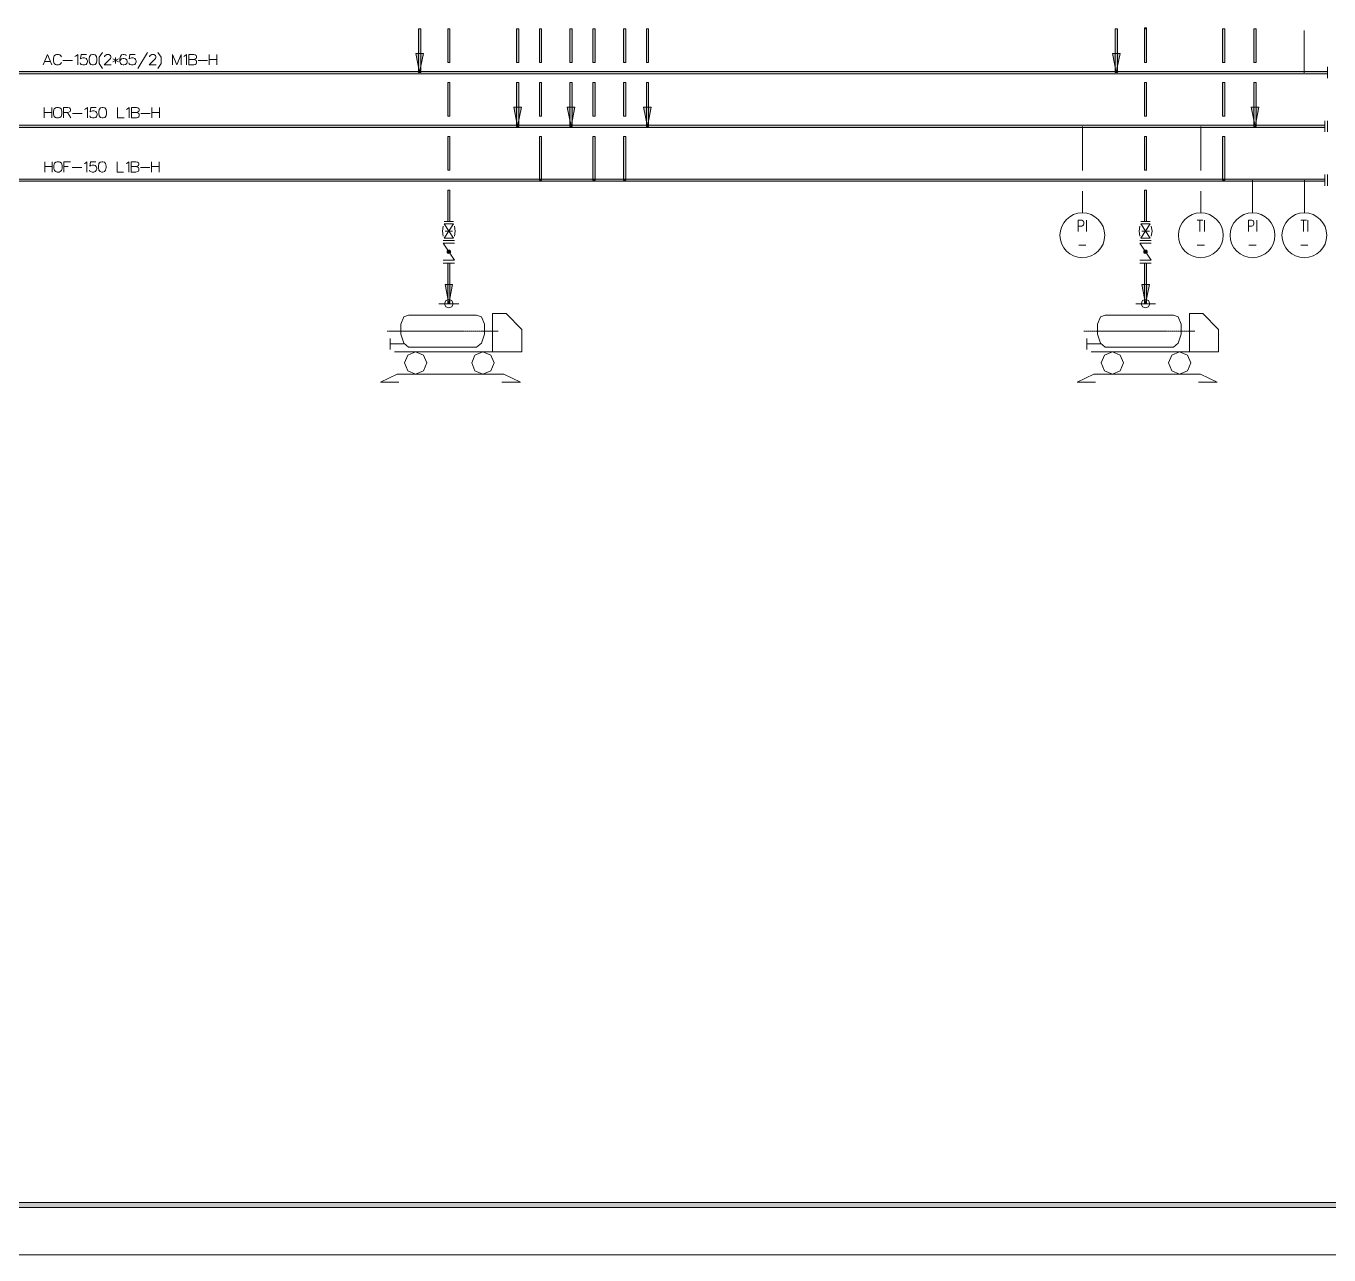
# Model space of a CAD drawing. Header units: millimetres. Extents: x 0 to 829, y 0 to 586.
# Drawn here: x 357.2 to 615, y 0 to 243.2 of the extents above; entities that cross this region are included whole.
import ezdxf

# ---------------------------------------------------------------- set-up
doc = ezdxf.new("R2010")
doc.units = ezdxf.units.MM

msp = doc.modelspace()

# ---------------------------------------------------------------- hatches: boundary and pattern name
h = msp.add_hatch(color=0)
h.dxf.hatch_style = 2
h.paths.add_polyline_path([(434.855056, 242.651139), (435.299556, 242.651139), (435.299556, 234.001028), (434.855056, 234.001028)])
h = msp.add_hatch(color=0)
h.dxf.hatch_style = 2
h.paths.add_polyline_path([(440.651194, 242.651139), (441.095694, 242.651139), (441.095694, 235.99775), (440.651194, 235.99775)])
h = msp.add_hatch(color=0)
h.dxf.hatch_style = 2
h.paths.add_polyline_path([(454.264889, 242.651139), (454.705861, 242.651139), (454.705861, 235.99775), (454.264889, 235.99775)])
h = msp.add_hatch(color=0)
h.dxf.hatch_style = 2
h.paths.add_polyline_path([(458.798083, 242.651139), (459.242583, 242.651139), (459.242583, 235.99775), (458.798083, 235.99775)])
h = msp.add_hatch(color=0)
h.dxf.hatch_style = 2
h.paths.add_polyline_path([(464.844694, 242.651139), (465.289194, 242.651139), (465.289194, 235.99775), (464.844694, 235.99775)])
h = msp.add_hatch(color=0)
h.dxf.hatch_style = 2
h.paths.add_polyline_path([(469.381417, 242.651139), (469.825917, 242.651139), (469.825917, 235.99775), (469.381417, 235.99775)])
h = msp.add_hatch(color=0)
h.dxf.hatch_style = 2
h.paths.add_polyline_path([(475.428028, 242.651139), (475.872528, 242.651139), (475.872528, 235.99775), (475.428028, 235.99775)])
h = msp.add_hatch(color=0)
h.dxf.hatch_style = 2
h.paths.add_polyline_path([(479.961222, 242.651139), (480.405722, 242.651139), (480.405722, 235.99775), (479.961222, 235.99775)])
h = msp.add_hatch(color=0)
h.dxf.hatch_style = 2
h.paths.add_polyline_path([(572.724139, 242.651139), (573.168639, 242.651139), (573.168639, 234.001028), (572.724139, 234.001028)])
h = msp.add_hatch(color=0)
h.dxf.hatch_style = 2
h.paths.add_polyline_path([(578.520278, 242.866333), (578.964778, 242.866333), (578.964778, 235.99775), (578.520278, 235.99775)])
h = msp.add_hatch(color=0)
h.dxf.hatch_style = 2
h.paths.add_polyline_path([(578.520278, 242.651139), (578.964778, 242.651139), (578.964778, 235.99775), (578.520278, 235.99775)])
h = msp.add_hatch(color=0)
h.dxf.hatch_style = 2
h.paths.add_polyline_path([(594.416444, 235.99775), (593.971944, 235.99775), (593.971944, 242.651139), (594.416444, 242.651139)])
h = msp.add_hatch(color=0)
h.dxf.hatch_style = 2
h.paths.add_polyline_path([(600.628861, 235.99775), (600.184361, 235.99775), (600.184361, 242.651139), (600.628861, 242.651139)])
h = msp.add_hatch(color=0)
h.dxf.hatch_style = 2
h.paths.add_polyline_path([(435.077306, 234.001028), (434.318833, 237.779278), (435.83225, 237.779278)])
h = msp.add_hatch(color=0)
h.dxf.hatch_style = 2
h.paths.add_polyline_path([(572.946389, 234.001028), (572.191444, 237.779278), (573.701333, 237.779278)])
h = msp.add_hatch(color=0)
h.dxf.hatch_style = 2
h.paths.add_polyline_path([(97.814694, 233.778778), (97.814694, 234.223278), (614.771722, 234.223278), (614.771722, 233.778778)])
h = msp.add_hatch(color=0)
h.dxf.hatch_style = 2
h.paths.add_polyline_path([(440.651194, 232.004306), (441.095694, 232.004306), (441.095694, 225.350917), (440.651194, 225.350917)])
h = msp.add_hatch(color=0)
h.dxf.hatch_style = 2
h.paths.add_polyline_path([(454.264889, 232.004306), (454.705861, 232.004306), (454.705861, 223.354194), (454.264889, 223.354194)])
h = msp.add_hatch(color=0)
h.dxf.hatch_style = 2
h.paths.add_polyline_path([(458.798083, 232.004306), (459.242583, 232.004306), (459.242583, 225.350917), (458.798083, 225.350917)])
h = msp.add_hatch(color=0)
h.dxf.hatch_style = 2
h.paths.add_polyline_path([(464.844694, 232.004306), (465.289194, 232.004306), (465.289194, 223.354194), (464.844694, 223.354194)])
h = msp.add_hatch(color=0)
h.dxf.hatch_style = 2
h.paths.add_polyline_path([(469.381417, 232.004306), (469.825917, 232.004306), (469.825917, 225.350917), (469.381417, 225.350917)])
h = msp.add_hatch(color=0)
h.dxf.hatch_style = 2
h.paths.add_polyline_path([(475.428028, 232.004306), (475.872528, 232.004306), (475.872528, 225.350917), (475.428028, 225.350917)])
h = msp.add_hatch(color=0)
h.dxf.hatch_style = 2
h.paths.add_polyline_path([(479.961222, 232.004306), (480.405722, 232.004306), (480.405722, 223.354194), (479.961222, 223.354194)])
h = msp.add_hatch(color=0)
h.dxf.hatch_style = 2
h.paths.add_polyline_path([(578.520278, 232.004306), (578.964778, 232.004306), (578.964778, 225.350917), (578.520278, 225.350917)])
h = msp.add_hatch(color=0)
h.dxf.hatch_style = 2
h.paths.add_polyline_path([(594.416444, 225.350917), (593.971944, 225.350917), (593.971944, 232.004306), (594.416444, 232.004306)])
h = msp.add_hatch(color=0)
h.dxf.hatch_style = 2
h.paths.add_polyline_path([(600.628861, 223.354194), (600.184361, 223.354194), (600.184361, 232.004306), (600.628861, 232.004306)])
h = msp.add_hatch(color=0)
h.dxf.hatch_style = 2
h.paths.add_polyline_path([(454.483611, 223.354194), (453.728667, 227.132444), (455.242083, 227.132444)])
h = msp.add_hatch(color=0)
h.dxf.hatch_style = 2
h.paths.add_polyline_path([(465.066944, 223.354194), (464.312, 227.132444), (465.821889, 227.132444)])
h = msp.add_hatch(color=0)
h.dxf.hatch_style = 2
h.paths.add_polyline_path([(480.183472, 223.354194), (479.428528, 227.132444), (480.941944, 227.132444)])
h = msp.add_hatch(color=0)
h.dxf.hatch_style = 2
h.paths.add_polyline_path([(600.406611, 223.354194), (599.648139, 227.132444), (601.161556, 227.132444)])
h = msp.add_hatch(color=0)
h.dxf.hatch_style = 2
h.paths.add_polyline_path([(92.653556, 223.131944), (92.653556, 223.576444), (614.200222, 223.576444), (614.200222, 223.131944)])
h = msp.add_hatch(color=0)
h.dxf.hatch_style = 2
h.paths.add_polyline_path([(440.651194, 221.357472), (441.095694, 221.357472), (441.095694, 214.700556), (440.651194, 214.700556)])
h = msp.add_hatch(color=0)
h.dxf.hatch_style = 2
h.paths.add_polyline_path([(458.798083, 221.357472), (459.242583, 221.357472), (459.242583, 212.703833), (458.798083, 212.703833)])
h = msp.add_hatch(color=0)
h.dxf.hatch_style = 2
h.paths.add_polyline_path([(469.381417, 221.357472), (469.825917, 221.357472), (469.825917, 212.703833), (469.381417, 212.703833)])
h = msp.add_hatch(color=0)
h.dxf.hatch_style = 2
h.paths.add_polyline_path([(475.428028, 221.357472), (475.872528, 221.357472), (475.872528, 212.703833), (475.428028, 212.703833)])
h = msp.add_hatch(color=0)
h.dxf.hatch_style = 2
h.paths.add_polyline_path([(578.520278, 221.357472), (578.964778, 221.357472), (578.964778, 214.700556), (578.520278, 214.700556)])
h = msp.add_hatch(color=0)
h.dxf.hatch_style = 2
h.paths.add_polyline_path([(594.416444, 212.703833), (593.971944, 212.703833), (593.971944, 221.357472), (594.416444, 221.357472)])
h = msp.add_hatch(color=0)
h.dxf.hatch_style = 2
h.paths.add_polyline_path([(92.653556, 212.485111), (92.653556, 212.926083), (614.200222, 212.926083), (614.200222, 212.485111)])
h = msp.add_hatch(color=0)
h.dxf.hatch_style = 2
h.paths.add_polyline_path([(440.651194, 210.707111), (441.095694, 210.707111), (441.095694, 204.522917), (440.651194, 204.522917)])
h = msp.add_hatch(color=0)
h.dxf.hatch_style = 2
h.paths.add_polyline_path([(578.520278, 210.707111), (578.964778, 210.707111), (578.964778, 204.522917), (578.520278, 204.522917)])
h = msp.add_hatch(color=0)
h.dxf.hatch_style = 2
h.paths.add_polyline_path([(440.538306, 198.624472), (440.534778, 198.423389), (440.806417, 198.624472)])
h = msp.add_hatch(color=0)
h.dxf.hatch_style = 2
h.paths.add_polyline_path([(440.534778, 198.423389), (440.940472, 198.423389), (440.806417, 198.624472)])
h = msp.add_hatch(color=0)
h.dxf.hatch_style = 2
h.paths.add_polyline_path([(440.668833, 198.807917), (440.538306, 198.645639), (440.686472, 198.807917)])
h = msp.add_hatch(color=0)
h.dxf.hatch_style = 2
h.paths.add_polyline_path([(440.538306, 198.645639), (440.792306, 198.645639), (440.686472, 198.807917)])
h = msp.add_hatch(color=0)
h.dxf.hatch_style = 2
h.paths.add_polyline_path([(440.538306, 198.645639), (440.538306, 198.624472), (440.792306, 198.645639)])
h = msp.add_hatch(color=0)
h.dxf.hatch_style = 2
h.paths.add_polyline_path([(440.538306, 198.624472), (440.806417, 198.624472), (440.792306, 198.645639)])
h = msp.add_hatch(color=0)
h.dxf.hatch_style = 2
h.paths.add_polyline_path([(440.668833, 198.807917), (440.686472, 198.807917), (440.679417, 198.822028)])
h = msp.add_hatch(color=0)
h.dxf.hatch_style = 2
h.paths.add_polyline_path([(440.679417, 198.822028), (441.049833, 198.822028), (440.873444, 198.878472)])
h = msp.add_hatch(color=0)
h.dxf.hatch_style = 2
h.paths.add_polyline_path([(440.679417, 198.822028), (440.686472, 198.807917), (441.049833, 198.822028)])
h = msp.add_hatch(color=0)
h.dxf.hatch_style = 2
h.paths.add_polyline_path([(440.686472, 198.807917), (441.085111, 198.807917), (441.049833, 198.822028)])
h = msp.add_hatch(color=0)
h.dxf.hatch_style = 2
h.paths.add_polyline_path([(440.686472, 198.807917), (440.792306, 198.645639), (441.085111, 198.807917)])
h = msp.add_hatch(color=0)
h.dxf.hatch_style = 2
h.paths.add_polyline_path([(440.792306, 198.645639), (441.198, 198.645639), (441.085111, 198.807917)])
h = msp.add_hatch(color=0)
h.dxf.hatch_style = 2
h.paths.add_polyline_path([(440.792306, 198.645639), (440.806417, 198.624472), (441.198, 198.645639)])
h = msp.add_hatch(color=0)
h.dxf.hatch_style = 2
h.paths.add_polyline_path([(440.806417, 198.624472), (441.212111, 198.624472), (441.198, 198.645639)])
h = msp.add_hatch(color=0)
h.dxf.hatch_style = 2
h.paths.add_polyline_path([(440.806417, 198.624472), (440.940472, 198.423389), (441.212111, 198.624472)])
h = msp.add_hatch(color=0)
h.dxf.hatch_style = 2
h.paths.add_polyline_path([(440.940472, 198.423389), (441.208583, 198.423389), (441.212111, 198.624472)])
h = msp.add_hatch(color=0)
h.dxf.hatch_style = 2
h.paths.add_polyline_path([(578.410917, 198.624472), (578.403861, 198.423389), (578.6755, 198.624472)])
h = msp.add_hatch(color=0)
h.dxf.hatch_style = 2
h.paths.add_polyline_path([(578.403861, 198.423389), (578.809556, 198.423389), (578.6755, 198.624472)])
h = msp.add_hatch(color=0)
h.dxf.hatch_style = 2
h.paths.add_polyline_path([(578.537917, 198.807917), (578.410917, 198.645639), (578.555556, 198.807917)])
h = msp.add_hatch(color=0)
h.dxf.hatch_style = 2
h.paths.add_polyline_path([(578.410917, 198.645639), (578.664917, 198.645639), (578.555556, 198.807917)])
h = msp.add_hatch(color=0)
h.dxf.hatch_style = 2
h.paths.add_polyline_path([(578.410917, 198.645639), (578.410917, 198.624472), (578.664917, 198.645639)])
h = msp.add_hatch(color=0)
h.dxf.hatch_style = 2
h.paths.add_polyline_path([(578.410917, 198.624472), (578.6755, 198.624472), (578.664917, 198.645639)])
h = msp.add_hatch(color=0)
h.dxf.hatch_style = 2
h.paths.add_polyline_path([(578.537917, 198.807917), (578.555556, 198.807917), (578.5485, 198.822028)])
h = msp.add_hatch(color=0)
h.dxf.hatch_style = 2
h.paths.add_polyline_path([(578.5485, 198.822028), (578.918917, 198.822028), (578.742528, 198.878472)])
h = msp.add_hatch(color=0)
h.dxf.hatch_style = 2
h.paths.add_polyline_path([(578.5485, 198.822028), (578.555556, 198.807917), (578.918917, 198.822028)])
h = msp.add_hatch(color=0)
h.dxf.hatch_style = 2
h.paths.add_polyline_path([(578.555556, 198.807917), (578.954194, 198.807917), (578.918917, 198.822028)])
h = msp.add_hatch(color=0)
h.dxf.hatch_style = 2
h.paths.add_polyline_path([(578.555556, 198.807917), (578.664917, 198.645639), (578.954194, 198.807917)])
h = msp.add_hatch(color=0)
h.dxf.hatch_style = 2
h.paths.add_polyline_path([(578.664917, 198.645639), (579.070611, 198.645639), (578.954194, 198.807917)])
h = msp.add_hatch(color=0)
h.dxf.hatch_style = 2
h.paths.add_polyline_path([(578.664917, 198.645639), (578.6755, 198.624472), (579.070611, 198.645639)])
h = msp.add_hatch(color=0)
h.dxf.hatch_style = 2
h.paths.add_polyline_path([(578.6755, 198.624472), (579.084722, 198.624472), (579.070611, 198.645639)])
h = msp.add_hatch(color=0)
h.dxf.hatch_style = 2
h.paths.add_polyline_path([(578.6755, 198.624472), (578.809556, 198.423389), (579.084722, 198.624472)])
h = msp.add_hatch(color=0)
h.dxf.hatch_style = 2
h.paths.add_polyline_path([(578.809556, 198.423389), (579.077667, 198.423389), (579.084722, 198.624472)])
h = msp.add_hatch(color=0)
h.dxf.hatch_style = 2
h.paths.add_polyline_path([(440.534778, 198.423389), (440.545361, 198.402222), (440.940472, 198.423389)])
h = msp.add_hatch(color=0)
h.dxf.hatch_style = 2
h.paths.add_polyline_path([(440.545361, 198.402222), (440.954583, 198.402222), (440.940472, 198.423389)])
h = msp.add_hatch(color=0)
h.dxf.hatch_style = 2
h.paths.add_polyline_path([(440.545361, 198.402222), (440.661778, 198.239944), (440.954583, 198.402222)])
h = msp.add_hatch(color=0)
h.dxf.hatch_style = 2
h.paths.add_polyline_path([(440.651194, 196.306722), (441.095694, 196.306722), (441.095694, 188.259861), (440.651194, 188.259861)])
h = msp.add_hatch(color=0)
h.dxf.hatch_style = 2
h.paths.add_polyline_path([(440.661778, 198.239944), (441.060417, 198.239944), (440.954583, 198.402222)])
h = msp.add_hatch(color=0)
h.dxf.hatch_style = 2
h.paths.add_polyline_path([(440.661778, 198.239944), (440.697056, 198.229361), (441.060417, 198.239944)])
h = msp.add_hatch(color=0)
h.dxf.hatch_style = 2
h.paths.add_polyline_path([(440.697056, 198.229361), (441.067472, 198.229361), (441.060417, 198.239944)])
h = msp.add_hatch(color=0)
h.dxf.hatch_style = 2
h.paths.add_polyline_path([(440.697056, 198.229361), (440.873444, 198.169389), (441.067472, 198.229361)])
h = msp.add_hatch(color=0)
h.dxf.hatch_style = 2
h.paths.add_polyline_path([(440.940472, 198.423389), (440.954583, 198.402222), (441.208583, 198.423389)])
h = msp.add_hatch(color=0)
h.dxf.hatch_style = 2
h.paths.add_polyline_path([(440.954583, 198.402222), (441.208583, 198.402222), (441.208583, 198.423389)])
h = msp.add_hatch(color=0)
h.dxf.hatch_style = 2
h.paths.add_polyline_path([(440.954583, 198.402222), (441.060417, 198.239944), (441.208583, 198.402222)])
h = msp.add_hatch(color=0)
h.dxf.hatch_style = 2
h.paths.add_polyline_path([(441.060417, 198.239944), (441.078056, 198.239944), (441.208583, 198.402222)])
h = msp.add_hatch(color=0)
h.dxf.hatch_style = 2
h.paths.add_polyline_path([(441.060417, 198.239944), (441.067472, 198.229361), (441.078056, 198.239944)])
h = msp.add_hatch(color=0)
h.dxf.hatch_style = 2
h.paths.add_polyline_path([(578.403861, 198.423389), (578.417972, 198.402222), (578.809556, 198.423389)])
h = msp.add_hatch(color=0)
h.dxf.hatch_style = 2
h.paths.add_polyline_path([(578.417972, 198.402222), (578.823667, 198.402222), (578.809556, 198.423389)])
h = msp.add_hatch(color=0)
h.dxf.hatch_style = 2
h.paths.add_polyline_path([(578.417972, 198.402222), (578.530861, 198.239944), (578.823667, 198.402222)])
h = msp.add_hatch(color=0)
h.dxf.hatch_style = 2
h.paths.add_polyline_path([(578.520278, 196.306722), (578.964778, 196.306722), (578.964778, 188.259861), (578.520278, 188.259861)])
h = msp.add_hatch(color=0)
h.dxf.hatch_style = 2
h.paths.add_polyline_path([(578.530861, 198.239944), (578.9295, 198.239944), (578.823667, 198.402222)])
h = msp.add_hatch(color=0)
h.dxf.hatch_style = 2
h.paths.add_polyline_path([(578.530861, 198.239944), (578.566139, 198.229361), (578.9295, 198.239944)])
h = msp.add_hatch(color=0)
h.dxf.hatch_style = 2
h.paths.add_polyline_path([(578.566139, 198.229361), (578.940083, 198.229361), (578.9295, 198.239944)])
h = msp.add_hatch(color=0)
h.dxf.hatch_style = 2
h.paths.add_polyline_path([(578.566139, 198.229361), (578.742528, 198.169389), (578.940083, 198.229361)])
h = msp.add_hatch(color=0)
h.dxf.hatch_style = 2
h.paths.add_polyline_path([(578.809556, 198.423389), (578.823667, 198.402222), (579.077667, 198.423389)])
h = msp.add_hatch(color=0)
h.dxf.hatch_style = 2
h.paths.add_polyline_path([(578.823667, 198.402222), (579.077667, 198.402222), (579.077667, 198.423389)])
h = msp.add_hatch(color=0)
h.dxf.hatch_style = 2
h.paths.add_polyline_path([(578.823667, 198.402222), (578.9295, 198.239944), (579.077667, 198.402222)])
h = msp.add_hatch(color=0)
h.dxf.hatch_style = 2
h.paths.add_polyline_path([(578.9295, 198.239944), (578.947139, 198.239944), (579.077667, 198.402222)])
h = msp.add_hatch(color=0)
h.dxf.hatch_style = 2
h.paths.add_polyline_path([(578.9295, 198.239944), (578.940083, 198.229361), (578.947139, 198.239944)])
h = msp.add_hatch(color=0)
h.dxf.hatch_style = 2
h.paths.add_polyline_path([(440.873444, 188.259861), (440.1185, 192.041639), (441.628389, 192.041639)])
h = msp.add_hatch(color=0)
h.dxf.hatch_style = 2
h.paths.add_polyline_path([(578.742528, 188.259861), (577.987583, 192.041639), (579.497472, 192.041639)])
h = msp.add_hatch(color=0)
h.dxf.hatch_style = 2
h.paths.add_polyline_path([(24.154694, 9.36625), (25.142472, 10.3505), (818.80075, 10.3505), (819.788528, 9.36625)])

# ---------------------------------------------------------------- linework, layer by layer
at = {"color": 0, "lineweight": 0}
for points in [[(0, 0), (0, 585.632278), (829.154778, 585.632278), (829.154778, 0)], [(434.855056, 242.651139), (435.299556, 242.651139), (435.299556, 234.001028), (434.855056, 234.001028)], [(440.651194, 242.651139), (441.095694, 242.651139), (441.095694, 235.99775), (440.651194, 235.99775)], [(454.264889, 242.651139), (454.705861, 242.651139), (454.705861, 235.99775), (454.264889, 235.99775)], [(458.798083, 242.651139), (459.242583, 242.651139), (459.242583, 235.99775), (458.798083, 235.99775)], [(464.844694, 242.651139), (465.289194, 242.651139), (465.289194, 235.99775), (464.844694, 235.99775)], [(469.381417, 242.651139), (469.825917, 242.651139), (469.825917, 235.99775), (469.381417, 235.99775)], [(475.428028, 242.651139), (475.872528, 242.651139), (475.872528, 235.99775), (475.428028, 235.99775)], [(479.961222, 242.651139), (480.405722, 242.651139), (480.405722, 235.99775), (479.961222, 235.99775)], [(572.724139, 242.651139), (573.168639, 242.651139), (573.168639, 234.001028), (572.724139, 234.001028)], [(578.520278, 242.866333), (578.964778, 242.866333), (578.964778, 235.99775), (578.520278, 235.99775)], [(578.520278, 242.651139), (578.964778, 242.651139), (578.964778, 235.99775), (578.520278, 235.99775)], [(594.416444, 235.99775), (593.971944, 235.99775), (593.971944, 242.651139), (594.416444, 242.651139)], [(600.628861, 235.99775), (600.184361, 235.99775), (600.184361, 242.651139), (600.628861, 242.651139)], [(369.718167, 236.389333), (369.718167, 236.685667), (369.795778, 237.179556), (370.032139, 237.475889), (370.349639, 237.574667), (370.586, 237.574667), (370.899972, 237.475889), (371.136333, 237.179556), (371.217472, 236.685667), (371.217472, 236.389333), (371.136333, 235.895444), (370.899972, 235.602639), (370.586, 235.503861), (370.349639, 235.503861), (370.032139, 235.602639), (369.795778, 235.895444)], [(435.077306, 234.001028), (434.318833, 237.779278), (435.83225, 237.779278)], [(572.946389, 234.001028), (572.191444, 237.779278), (573.701333, 237.779278)], [(97.814694, 233.778778), (97.814694, 234.223278), (614.771722, 234.223278), (614.771722, 233.778778)], [(440.651194, 232.004306), (441.095694, 232.004306), (441.095694, 225.350917), (440.651194, 225.350917)], [(454.264889, 232.004306), (454.705861, 232.004306), (454.705861, 223.354194), (454.264889, 223.354194)], [(458.798083, 232.004306), (459.242583, 232.004306), (459.242583, 225.350917), (458.798083, 225.350917)], [(464.844694, 232.004306), (465.289194, 232.004306), (465.289194, 223.354194), (464.844694, 223.354194)], [(469.381417, 232.004306), (469.825917, 232.004306), (469.825917, 225.350917), (469.381417, 225.350917)], [(475.428028, 232.004306), (475.872528, 232.004306), (475.872528, 225.350917), (475.428028, 225.350917)], [(479.961222, 232.004306), (480.405722, 232.004306), (480.405722, 223.354194), (479.961222, 223.354194)], [(578.520278, 232.004306), (578.964778, 232.004306), (578.964778, 225.350917), (578.520278, 225.350917)], [(594.416444, 225.350917), (593.971944, 225.350917), (593.971944, 232.004306), (594.416444, 232.004306)], [(600.628861, 223.354194), (600.184361, 223.354194), (600.184361, 232.004306), (600.628861, 232.004306)], [(362.630861, 225.827167), (362.630861, 226.317528), (362.712, 226.613861), (362.789611, 226.811417), (363.025972, 227.008972), (363.262333, 227.10775), (363.657444, 227.10775), (363.893806, 227.008972), (364.130167, 226.811417), (364.211306, 226.613861), (364.288917, 226.317528), (364.288917, 225.827167), (364.211306, 225.530833), (364.130167, 225.333278), (363.893806, 225.135722), (363.657444, 225.036944), (363.262333, 225.036944), (363.025972, 225.135722), (362.789611, 225.333278), (362.712, 225.530833)], [(371.623167, 225.925944), (371.623167, 226.222278), (371.704306, 226.712639), (371.940667, 227.008972), (372.254639, 227.10775), (372.491, 227.10775), (372.8085, 227.008972), (373.044861, 226.712639), (373.122472, 226.222278), (373.122472, 225.925944), (373.044861, 225.432056), (372.8085, 225.135722), (372.491, 225.036944), (372.254639, 225.036944), (371.940667, 225.135722), (371.704306, 225.432056)], [(454.483611, 223.354194), (453.728667, 227.132444), (455.242083, 227.132444)], [(465.066944, 223.354194), (464.312, 227.132444), (465.821889, 227.132444)], [(480.183472, 223.354194), (479.428528, 227.132444), (480.941944, 227.132444)], [(600.406611, 223.354194), (599.648139, 227.132444), (601.161556, 227.132444)], [(92.653556, 223.131944), (92.653556, 223.576444), (614.200222, 223.576444), (614.200222, 223.131944)], [(440.651194, 221.357472), (441.095694, 221.357472), (441.095694, 214.700556), (440.651194, 214.700556)], [(458.798083, 221.357472), (459.242583, 221.357472), (459.242583, 212.703833), (458.798083, 212.703833)], [(469.381417, 221.357472), (469.825917, 221.357472), (469.825917, 212.703833), (469.381417, 212.703833)], [(475.428028, 221.357472), (475.872528, 221.357472), (475.872528, 212.703833), (475.428028, 212.703833)], [(578.520278, 221.357472), (578.964778, 221.357472), (578.964778, 214.700556), (578.520278, 214.700556)], [(594.416444, 212.703833), (593.971944, 212.703833), (593.971944, 221.357472), (594.416444, 221.357472)], [(362.712, 215.081556), (362.712, 215.575444), (362.789611, 215.871778), (362.87075, 216.065806), (363.107111, 216.263361), (363.343472, 216.362139), (363.735056, 216.362139), (363.974944, 216.263361), (364.211306, 216.065806), (364.288917, 215.871778), (364.366528, 215.575444), (364.366528, 215.081556), (364.288917, 214.785222), (364.211306, 214.587667), (363.974944, 214.390111), (363.735056, 214.291333), (363.343472, 214.291333), (363.107111, 214.390111), (362.87075, 214.587667), (362.789611, 214.785222)], [(371.545556, 215.180333), (371.545556, 215.476667), (371.623167, 215.970556), (371.859528, 216.263361), (372.177028, 216.362139), (372.413389, 216.362139), (372.727361, 216.263361), (372.963722, 215.970556), (373.044861, 215.476667), (373.044861, 215.180333), (372.963722, 214.686444), (372.727361, 214.390111), (372.413389, 214.291333), (372.177028, 214.291333), (371.859528, 214.390111), (371.623167, 214.686444)], [(92.653556, 212.485111), (92.653556, 212.926083), (614.200222, 212.926083), (614.200222, 212.485111)], [(440.651194, 210.707111), (441.095694, 210.707111), (441.095694, 204.522917), (440.651194, 204.522917)], [(578.520278, 210.707111), (578.964778, 210.707111), (578.964778, 204.522917), (578.520278, 204.522917)], [(440.517139, 198.525694), (440.622972, 198.776167), (440.873444, 198.878472), (441.123917, 198.776167), (441.22975, 198.525694), (441.123917, 198.271694), (440.873444, 198.169389), (440.622972, 198.271694)], [(440.538306, 198.624472), (440.534778, 198.423389), (440.806417, 198.624472)], [(440.534778, 198.423389), (440.940472, 198.423389), (440.806417, 198.624472)], [(440.668833, 198.807917), (440.538306, 198.645639), (440.686472, 198.807917)], [(440.538306, 198.645639), (440.792306, 198.645639), (440.686472, 198.807917)], [(440.538306, 198.645639), (440.538306, 198.624472), (440.792306, 198.645639)], [(440.538306, 198.624472), (440.806417, 198.624472), (440.792306, 198.645639)], [(440.668833, 198.807917), (440.686472, 198.807917), (440.679417, 198.822028)], [(440.679417, 198.822028), (441.049833, 198.822028), (440.873444, 198.878472)], [(440.679417, 198.822028), (440.686472, 198.807917), (441.049833, 198.822028)], [(440.686472, 198.807917), (441.085111, 198.807917), (441.049833, 198.822028)], [(440.686472, 198.807917), (440.792306, 198.645639), (441.085111, 198.807917)], [(440.792306, 198.645639), (441.198, 198.645639), (441.085111, 198.807917)], [(440.792306, 198.645639), (440.806417, 198.624472), (441.198, 198.645639)], [(440.806417, 198.624472), (441.212111, 198.624472), (441.198, 198.645639)], [(440.806417, 198.624472), (440.940472, 198.423389), (441.212111, 198.624472)], [(440.940472, 198.423389), (441.208583, 198.423389), (441.212111, 198.624472)], [(578.38975, 198.525694), (578.492056, 198.776167), (578.742528, 198.878472), (578.993, 198.776167), (579.098833, 198.525694), (578.993, 198.271694), (578.742528, 198.169389), (578.492056, 198.271694)], [(578.410917, 198.624472), (578.403861, 198.423389), (578.6755, 198.624472)], [(578.403861, 198.423389), (578.809556, 198.423389), (578.6755, 198.624472)], [(578.537917, 198.807917), (578.410917, 198.645639), (578.555556, 198.807917)], [(578.410917, 198.645639), (578.664917, 198.645639), (578.555556, 198.807917)], [(578.410917, 198.645639), (578.410917, 198.624472), (578.664917, 198.645639)], [(578.410917, 198.624472), (578.6755, 198.624472), (578.664917, 198.645639)], [(578.537917, 198.807917), (578.555556, 198.807917), (578.5485, 198.822028)], [(578.5485, 198.822028), (578.918917, 198.822028), (578.742528, 198.878472)], [(578.5485, 198.822028), (578.555556, 198.807917), (578.918917, 198.822028)], [(578.555556, 198.807917), (578.954194, 198.807917), (578.918917, 198.822028)], [(578.555556, 198.807917), (578.664917, 198.645639), (578.954194, 198.807917)], [(578.664917, 198.645639), (579.070611, 198.645639), (578.954194, 198.807917)], [(578.664917, 198.645639), (578.6755, 198.624472), (579.070611, 198.645639)], [(578.6755, 198.624472), (579.084722, 198.624472), (579.070611, 198.645639)], [(578.6755, 198.624472), (578.809556, 198.423389), (579.084722, 198.624472)], [(578.809556, 198.423389), (579.077667, 198.423389), (579.084722, 198.624472)], [(440.534778, 198.423389), (440.545361, 198.402222), (440.940472, 198.423389)], [(440.545361, 198.402222), (440.954583, 198.402222), (440.940472, 198.423389)], [(440.545361, 198.402222), (440.661778, 198.239944), (440.954583, 198.402222)], [(440.651194, 196.306722), (441.095694, 196.306722), (441.095694, 188.259861), (440.651194, 188.259861)], [(440.661778, 198.239944), (441.060417, 198.239944), (440.954583, 198.402222)], [(440.661778, 198.239944), (440.697056, 198.229361), (441.060417, 198.239944)], [(440.697056, 198.229361), (441.067472, 198.229361), (441.060417, 198.239944)], [(440.697056, 198.229361), (440.873444, 198.169389), (441.067472, 198.229361)], [(440.940472, 198.423389), (440.954583, 198.402222), (441.208583, 198.423389)], [(440.954583, 198.402222), (441.208583, 198.402222), (441.208583, 198.423389)], [(440.954583, 198.402222), (441.060417, 198.239944), (441.208583, 198.402222)], [(441.060417, 198.239944), (441.078056, 198.239944), (441.208583, 198.402222)], [(441.060417, 198.239944), (441.067472, 198.229361), (441.078056, 198.239944)], [(578.403861, 198.423389), (578.417972, 198.402222), (578.809556, 198.423389)], [(578.417972, 198.402222), (578.823667, 198.402222), (578.809556, 198.423389)], [(578.417972, 198.402222), (578.530861, 198.239944), (578.823667, 198.402222)], [(578.520278, 196.306722), (578.964778, 196.306722), (578.964778, 188.259861), (578.520278, 188.259861)], [(578.530861, 198.239944), (578.9295, 198.239944), (578.823667, 198.402222)], [(578.530861, 198.239944), (578.566139, 198.229361), (578.9295, 198.239944)], [(578.566139, 198.229361), (578.940083, 198.229361), (578.9295, 198.239944)], [(578.566139, 198.229361), (578.742528, 198.169389), (578.940083, 198.229361)], [(578.809556, 198.423389), (578.823667, 198.402222), (579.077667, 198.423389)], [(578.823667, 198.402222), (579.077667, 198.402222), (579.077667, 198.423389)], [(578.823667, 198.402222), (578.9295, 198.239944), (579.077667, 198.402222)], [(578.9295, 198.239944), (578.947139, 198.239944), (579.077667, 198.402222)], [(578.9295, 198.239944), (578.940083, 198.229361), (578.947139, 198.239944)], [(440.873444, 188.259861), (440.1185, 192.041639), (441.628389, 192.041639)], [(578.742528, 188.259861), (577.987583, 192.041639), (579.497472, 192.041639)], [(440.02325, 188.259861), (440.273722, 188.859583), (440.873444, 189.110056), (441.473167, 188.859583), (441.720111, 188.259861), (441.473167, 187.660139), (440.873444, 187.413194), (440.273722, 187.660139)], [(577.895861, 188.259861), (578.142806, 188.859583), (578.742528, 189.110056), (579.34225, 188.859583), (579.592722, 188.259861), (579.34225, 187.660139), (578.742528, 187.413194), (578.142806, 187.660139)], [(432.08575, 176.522944), (432.734861, 178.089278), (434.304722, 178.738389), (435.874583, 178.089278), (436.523694, 176.522944), (435.874583, 174.953083), (434.304722, 174.303972), (432.734861, 174.953083)], [(445.396056, 176.522944), (446.045167, 178.089278), (447.615028, 178.738389), (449.184889, 178.089278), (449.834, 176.522944), (449.184889, 174.953083), (447.615028, 174.303972), (446.045167, 174.953083)], [(569.958361, 176.522944), (570.607472, 178.089278), (572.173806, 178.738389), (573.743667, 178.089278), (574.392778, 176.522944), (573.743667, 174.953083), (572.173806, 174.303972), (570.607472, 174.953083)], [(583.265139, 176.522944), (583.917778, 178.089278), (585.484111, 178.738389), (587.053972, 178.089278), (587.703083, 176.522944), (587.053972, 174.953083), (585.484111, 174.303972), (583.917778, 174.953083)], [(24.154694, 9.36625), (25.142472, 10.3505), (818.80075, 10.3505), (819.788528, 9.36625)]]:
    msp.add_lwpolyline(points, close=True, dxfattribs=at)
for points in [[(610.150333, 233.919889), (610.150333, 242.351278)], [(360.567111, 235.503861), (361.434944, 237.574667), (362.302778, 235.503861)], [(364.197194, 237.080778), (364.116056, 237.278333), (363.879694, 237.475889), (363.643333, 237.574667), (363.248222, 237.574667), (363.011861, 237.475889), (362.7755, 237.278333), (362.697889, 237.080778), (362.620278, 236.784444), (362.620278, 236.290556), (362.697889, 235.994222), (362.7755, 235.800194), (363.011861, 235.602639), (363.248222, 235.503861), (363.643333, 235.503861), (363.879694, 235.602639), (364.116056, 235.800194), (364.197194, 235.994222)], [(366.878306, 237.179556), (367.114667, 237.278333), (367.428639, 237.574667), (367.428639, 235.503861)], [(369.164306, 237.574667), (368.14125, 237.574667), (367.9825, 236.685667), (368.14125, 236.784444), (368.455222, 236.883222), (368.772722, 236.883222), (369.086694, 236.784444), (369.245444, 236.586889), (369.400667, 236.290556), (369.400667, 236.093), (369.245444, 235.800194), (369.086694, 235.602639), (368.772722, 235.503861), (368.455222, 235.503861), (368.14125, 235.602639), (367.9825, 235.701417), (367.904889, 235.895444)], [(372.321667, 237.96625), (371.672556, 237.01375), (371.672556, 235.764917), (372.321667, 234.812417)], [(372.71325, 237.080778), (372.71325, 237.179556), (372.872, 237.377111), (373.1895, 237.574667), (373.581083, 237.574667), (373.898583, 237.377111), (373.976194, 237.179556), (373.976194, 236.982), (373.898583, 236.784444), (373.662222, 236.488111), (372.635639, 235.503861), (374.053806, 235.503861)], [(375.789472, 236.191778), (375.870611, 236.488111), (376.106972, 236.685667), (376.420944, 236.784444), (376.579694, 236.784444), (376.893667, 236.685667), (377.130028, 236.488111), (377.211167, 236.191778), (377.211167, 236.093), (377.130028, 235.800194), (376.893667, 235.602639), (376.579694, 235.503861), (376.420944, 235.503861), (376.106972, 235.602639), (375.870611, 235.800194), (375.789472, 236.191778), (375.789472, 236.685667), (375.870611, 237.179556), (376.106972, 237.475889), (376.420944, 237.574667), (376.657306, 237.574667), (376.974806, 237.475889), (377.052417, 237.278333)], [(378.788083, 237.574667), (377.7615, 237.574667), (377.606278, 236.685667), (377.7615, 236.784444), (378.079, 236.883222), (378.392972, 236.883222), (378.710472, 236.784444), (378.865694, 236.586889), (379.024444, 236.290556), (379.024444, 236.093), (378.865694, 235.800194), (378.710472, 235.602639), (378.392972, 235.503861), (378.079, 235.503861), (377.7615, 235.602639), (377.606278, 235.701417), (377.525139, 235.895444)], [(379.338417, 234.812417), (381.232833, 237.96625)], [(381.627944, 237.080778), (381.627944, 237.179556), (381.786694, 237.377111), (382.100667, 237.574667), (382.495778, 237.574667), (382.80975, 237.377111), (382.890889, 237.179556), (382.890889, 236.982), (382.80975, 236.784444), (382.573389, 236.488111), (381.546806, 235.503861), (382.9685, 235.503861)], [(383.282472, 234.812417), (383.931583, 235.764917), (383.931583, 237.01375), (383.282472, 237.96625)], [(386.203472, 235.503861), (386.203472, 237.574667), (387.071306, 235.503861), (387.935611, 237.574667), (387.935611, 235.503861)], [(388.411861, 237.179556), (388.648222, 237.278333), (388.962194, 237.574667), (388.962194, 235.503861)], [(389.434917, 235.503861), (389.434917, 237.574667), (390.383889, 237.574667), (390.697861, 237.475889), (390.856611, 237.377111), (390.934222, 237.179556), (390.934222, 236.982), (390.856611, 236.784444), (390.697861, 236.685667), (390.383889, 236.586889), (389.434917, 236.586889)], [(393.456583, 235.503861), (393.456583, 237.574667)], [(394.955889, 237.574667), (394.955889, 235.503861)], [(360.884611, 236.191778), (361.988806, 236.191778)], [(364.511167, 236.389333), (366.405583, 236.389333)], [(374.371306, 236.685667), (375.4755, 236.093)], [(375.4755, 236.685667), (374.371306, 236.093)], [(374.921639, 235.800194), (374.921639, 236.982)], [(390.383889, 236.586889), (390.697861, 236.488111), (390.856611, 236.389333), (390.934222, 236.191778), (390.934222, 235.895444), (390.856611, 235.701417), (390.697861, 235.602639), (390.383889, 235.503861), (389.434917, 235.503861)], [(391.248194, 236.389333), (393.142611, 236.389333)], [(393.456583, 236.586889), (394.955889, 236.586889)], [(614.771722, 232.893306), (614.771722, 235.10875)], [(360.817583, 225.036944), (360.817583, 227.10775)], [(362.316889, 227.10775), (362.316889, 225.036944)], [(364.602889, 225.036944), (364.602889, 227.10775), (365.470722, 227.10775), (365.788222, 227.008972), (365.943444, 226.910194), (366.024583, 226.712639), (366.024583, 226.515083), (365.943444, 226.317528), (365.788222, 226.222278), (365.470722, 226.1235), (364.602889, 226.1235)], [(368.783306, 226.712639), (369.019667, 226.811417), (369.337167, 227.10775), (369.337167, 225.036944)], [(371.072833, 227.10775), (370.04625, 227.10775), (369.8875, 226.222278), (370.04625, 226.317528), (370.36375, 226.416306), (370.677722, 226.416306), (370.991694, 226.317528), (371.150444, 226.1235), (371.309194, 225.827167), (371.309194, 225.629611), (371.150444, 225.333278), (370.991694, 225.135722), (370.677722, 225.036944), (370.36375, 225.036944), (370.04625, 225.135722), (369.8875, 225.2345), (369.809889, 225.432056)], [(375.330861, 227.10775), (375.330861, 225.036944), (376.593806, 225.036944)], [(377.066528, 226.712639), (377.302889, 226.811417), (377.616861, 227.10775), (377.616861, 225.036944)], [(378.093111, 225.036944), (378.093111, 227.10775), (379.038556, 227.10775), (379.352528, 227.008972), (379.511278, 226.910194), (379.588889, 226.712639), (379.588889, 226.515083), (379.511278, 226.317528), (379.352528, 226.222278), (379.038556, 226.1235), (378.093111, 226.1235)], [(382.114778, 225.036944), (382.114778, 227.10775)], [(383.614083, 227.10775), (383.614083, 225.036944)], [(360.817583, 226.1235), (362.316889, 226.1235)], [(365.393111, 226.1235), (366.102194, 225.036944)], [(366.419694, 225.925944), (368.310583, 225.925944)], [(379.038556, 226.1235), (379.352528, 226.024722), (379.511278, 225.925944), (379.588889, 225.728389), (379.588889, 225.432056), (379.511278, 225.2345), (379.352528, 225.135722), (379.038556, 225.036944), (378.093111, 225.036944)], [(379.906389, 225.925944), (381.797278, 225.925944)], [(382.114778, 226.1235), (383.614083, 226.1235)], [(614.200222, 224.461917), (614.200222, 222.242944)], [(614.732917, 224.461917), (614.732917, 222.242944)], [(566.240083, 214.594722), (566.240083, 223.354194)], [(589.671583, 214.594722), (589.671583, 223.354194)], [(360.898722, 214.291333), (360.898722, 216.362139)], [(360.898722, 215.377889), (362.3945, 215.377889)], [(362.3945, 216.362139), (362.3945, 214.291333)], [(364.684028, 214.291333), (364.684028, 216.362139), (366.024583, 216.362139)], [(364.684028, 215.377889), (365.551861, 215.377889)], [(366.338556, 215.180333), (368.232972, 215.180333)], [(368.705694, 215.970556), (368.942056, 216.065806), (369.256028, 216.362139), (369.256028, 214.291333)], [(370.991694, 216.362139), (369.968639, 216.362139), (369.809889, 215.476667), (369.968639, 215.575444), (370.282611, 215.674222), (370.600111, 215.674222), (370.914083, 215.575444), (371.072833, 215.377889), (371.228056, 215.081556), (371.228056, 214.884), (371.072833, 214.587667), (370.914083, 214.390111), (370.600111, 214.291333), (370.282611, 214.291333), (369.968639, 214.390111), (369.809889, 214.488889), (369.732278, 214.686444)], [(375.25325, 216.362139), (375.25325, 214.291333), (376.512667, 214.291333)], [(376.988917, 215.970556), (377.225278, 216.065806), (377.53925, 216.362139), (377.53925, 214.291333)], [(378.011972, 214.291333), (378.011972, 216.362139), (378.957417, 216.362139), (379.274917, 216.263361), (379.433667, 216.164583), (379.511278, 215.970556), (379.511278, 215.773), (379.433667, 215.575444), (379.274917, 215.476667), (378.957417, 215.377889), (378.011972, 215.377889)], [(378.957417, 215.377889), (379.274917, 215.279111), (379.433667, 215.180333), (379.511278, 214.982778), (379.511278, 214.686444), (379.433667, 214.488889), (379.274917, 214.390111), (378.957417, 214.291333), (378.011972, 214.291333)], [(379.82525, 215.180333), (381.719667, 215.180333)], [(382.033639, 214.291333), (382.033639, 216.362139)], [(382.033639, 215.377889), (383.532944, 215.377889)], [(383.532944, 216.362139), (383.532944, 214.291333)], [(599.923306, 206.233889), (599.923306, 212.703833)], [(610.1715, 206.233889), (610.1715, 212.703833)], [(614.200222, 213.815083), (614.200222, 211.596111)], [(614.732917, 213.815083), (614.732917, 211.596111)], [(566.240083, 206.233889), (566.240083, 210.527194)], [(589.671583, 206.233889), (589.671583, 210.527194)], [(441.818889, 204.522917), (439.928, 204.522917)], [(441.818889, 204.067833), (439.928, 204.067833)], [(441.818889, 204.067833), (439.928, 201.196222)], [(439.928, 204.067833), (441.818889, 201.196222)], [(565.407528, 202.575583), (565.407528, 204.791028), (566.120139, 204.791028), (566.360028, 204.688722), (566.437639, 204.582889), (566.518778, 204.371222), (566.518778, 204.053722), (566.437639, 203.842056), (566.360028, 203.736222), (566.120139, 203.630389), (565.407528, 203.630389)], [(567.072639, 202.575583), (567.072639, 204.791028)], [(579.687972, 204.522917), (577.797083, 204.522917)], [(579.687972, 204.067833), (577.797083, 204.067833)], [(579.687972, 204.067833), (577.797083, 201.196222)], [(577.797083, 204.067833), (579.687972, 201.196222)], [(588.958972, 204.791028), (590.070222, 204.791028)], [(589.512833, 204.791028), (589.512833, 202.575583)], [(590.384194, 202.575583), (590.384194, 204.791028)], [(599.09075, 202.575583), (599.09075, 204.791028), (599.803361, 204.791028), (600.039722, 204.688722), (600.120861, 204.582889), (600.198472, 204.371222), (600.198472, 204.053722), (600.120861, 203.842056), (600.039722, 203.736222), (599.803361, 203.630389), (599.09075, 203.630389)], [(600.752333, 202.575583), (600.752333, 204.791028)], [(609.458889, 204.791028), (610.566611, 204.791028)], [(610.01275, 204.791028), (610.01275, 202.575583)], [(610.884111, 202.575583), (610.884111, 204.791028)], [(439.776306, 203.61275), (439.589333, 202.632028), (439.776306, 201.651306)], [(441.818889, 201.196222), (439.928, 201.196222)], [(440.1185, 202.632028), (441.628389, 202.632028)], [(441.970583, 201.651306), (442.157556, 202.632028), (441.970583, 203.61275)], [(577.645389, 203.61275), (577.458417, 202.632028), (577.645389, 201.651306)], [(579.687972, 201.196222), (577.797083, 201.196222)], [(577.987583, 202.632028), (579.497472, 202.632028)], [(579.839667, 201.651306), (580.026639, 202.632028), (579.839667, 203.61275)], [(441.981167, 200.741139), (439.765722, 200.741139)], [(439.765722, 200.208444), (441.981167, 196.839417)], [(441.981167, 200.208444), (439.765722, 200.208444)], [(441.818889, 200.741139), (439.928, 200.741139)], [(565.527472, 199.827444), (566.952694, 199.827444)], [(579.853778, 200.741139), (577.634806, 200.741139)], [(577.634806, 200.208444), (579.853778, 196.839417)], [(579.853778, 200.208444), (577.634806, 200.208444)], [(579.687972, 200.741139), (577.797083, 200.741139)], [(588.958972, 199.827444), (590.384194, 199.827444)], [(599.210694, 199.827444), (600.635917, 199.827444)], [(609.458889, 199.827444), (610.884111, 199.827444)], [(441.981167, 196.839417), (439.765722, 196.839417)], [(441.981167, 196.306722), (439.765722, 196.306722)], [(579.853778, 196.839417), (577.634806, 196.839417)], [(579.853778, 196.306722), (577.634806, 196.306722)], [(442.827833, 188.259861), (438.919056, 188.259861)], [(580.696917, 188.259861), (576.791667, 188.259861)], [(432.904194, 179.627389), (431.948167, 180.463472), (431.3555, 182.202667), (431.3555, 184.174694), (431.948167, 185.631667), (432.904194, 186.016194)], [(446.376778, 186.016194), (432.904194, 186.016194)], [(446.376778, 179.627389), (447.336333, 180.463472), (447.929, 182.202667), (447.929, 184.174694), (447.336333, 185.631667), (446.376778, 186.016194)], [(449.544722, 186.312528), (449.544722, 178.738389)], [(452.208194, 186.312528), (449.544722, 186.312528)], [(455.344389, 183.176333), (452.208194, 186.312528)], [(570.773278, 179.627389), (569.81725, 180.463472), (569.224583, 182.202667), (569.224583, 184.174694), (569.81725, 185.631667), (570.773278, 186.016194)], [(584.245861, 186.016194), (570.773278, 186.016194)], [(584.245861, 179.627389), (585.205417, 180.463472), (585.798083, 182.202667), (585.798083, 184.174694), (585.205417, 185.631667), (584.245861, 186.016194)], [(587.413806, 186.312528), (587.413806, 178.738389)], [(590.077278, 186.312528), (587.413806, 186.312528)], [(593.213472, 183.176333), (590.077278, 186.312528)], [(455.344389, 178.738389), (455.344389, 183.176333)], [(593.213472, 178.738389), (593.213472, 183.176333)], [(428.917806, 182.820028), (428.646167, 182.820028)], [(429.016583, 182.820028), (428.967194, 182.820028)], [(429.312917, 182.820028), (429.065972, 182.820028)], [(429.267056, 179.182889), (429.267056, 181.401861)], [(429.411694, 182.820028), (429.362306, 182.820028)], [(429.708028, 182.820028), (429.461083, 182.820028)], [(429.806806, 182.820028), (429.757417, 182.820028)], [(430.103139, 182.820028), (429.856194, 182.820028)], [(430.201917, 182.820028), (430.152528, 182.820028)], [(430.49825, 182.820028), (430.251306, 182.820028)], [(430.597028, 182.820028), (430.547639, 182.820028)], [(430.889833, 182.820028), (430.642889, 182.820028)], [(430.988611, 182.820028), (430.939222, 182.820028)], [(431.284944, 182.820028), (431.038, 182.820028)], [(431.383722, 182.820028), (431.334333, 182.820028)], [(431.680056, 182.820028), (431.433111, 182.820028)], [(431.778833, 182.820028), (431.729444, 182.820028)], [(432.075167, 182.820028), (431.828222, 182.820028)], [(432.173944, 182.820028), (432.124556, 182.820028)], [(432.46675, 182.820028), (432.223333, 182.820028)], [(432.565528, 182.820028), (432.516139, 182.820028)], [(432.861861, 182.820028), (432.614917, 182.820028)], [(432.960639, 182.820028), (432.91125, 182.820028)], [(433.256972, 182.820028), (433.010028, 182.820028)], [(433.35575, 182.820028), (433.306361, 182.820028)], [(433.652083, 182.820028), (433.405139, 182.820028)], [(433.750861, 182.820028), (433.701472, 182.820028)], [(434.047194, 182.820028), (433.80025, 182.820028)], [(434.145972, 182.820028), (434.096583, 182.820028)], [(434.438778, 182.820028), (434.195361, 182.820028)], [(434.537556, 182.820028), (434.488167, 182.820028)], [(434.833889, 182.820028), (434.586944, 182.820028)], [(434.932667, 182.820028), (434.883278, 182.820028)], [(435.229, 182.820028), (434.982056, 182.820028)], [(435.327778, 182.820028), (435.278389, 182.820028)], [(435.624111, 182.820028), (435.377167, 182.820028)], [(435.722889, 182.820028), (435.6735, 182.820028)], [(436.019222, 182.820028), (435.772278, 182.820028)], [(436.118, 182.820028), (436.068611, 182.820028)], [(436.410806, 182.820028), (436.167389, 182.820028)], [(436.509583, 182.820028), (436.460194, 182.820028)], [(436.805917, 182.820028), (436.558972, 182.820028)], [(436.904694, 182.820028), (436.855306, 182.820028)], [(437.201028, 182.820028), (436.954083, 182.820028)], [(437.299806, 182.820028), (437.250417, 182.820028)], [(437.596139, 182.820028), (437.349194, 182.820028)], [(437.694917, 182.820028), (437.645528, 182.820028)], [(437.99125, 182.820028), (437.744306, 182.820028)], [(438.0865, 182.820028), (438.040639, 182.820028)], [(438.382833, 182.820028), (438.135889, 182.820028)], [(438.481611, 182.820028), (438.432222, 182.820028)], [(438.777944, 182.820028), (438.531, 182.820028)], [(438.876722, 182.820028), (438.827333, 182.820028)], [(439.173056, 182.820028), (438.926111, 182.820028)], [(439.271833, 182.820028), (439.222444, 182.820028)], [(439.568167, 182.820028), (439.321222, 182.820028)], [(439.666944, 182.820028), (439.617556, 182.820028)], [(439.95975, 182.820028), (439.716333, 182.820028)], [(440.058528, 182.820028), (440.009139, 182.820028)], [(440.354861, 182.820028), (440.107917, 182.820028)], [(440.453639, 182.820028), (440.40425, 182.820028)], [(440.749972, 182.820028), (440.503028, 182.820028)], [(440.84875, 182.820028), (440.799361, 182.820028)], [(441.145083, 182.820028), (440.898139, 182.820028)], [(441.243861, 182.820028), (441.194472, 182.820028)], [(441.540194, 182.820028), (441.29325, 182.820028)], [(441.638972, 182.820028), (441.589583, 182.820028)], [(441.931778, 182.820028), (441.688361, 182.820028)], [(442.030556, 182.820028), (441.981167, 182.820028)], [(442.326889, 182.820028), (442.079944, 182.820028)], [(442.425667, 182.820028), (442.376278, 182.820028)], [(442.722, 182.820028), (442.475056, 182.820028)], [(442.820778, 182.820028), (442.771389, 182.820028)], [(443.117111, 182.820028), (442.870167, 182.820028)], [(443.215889, 182.820028), (443.1665, 182.820028)], [(443.512222, 182.820028), (443.265278, 182.820028)], [(443.611, 182.820028), (443.561611, 182.820028)], [(443.903806, 182.820028), (443.660389, 182.820028)], [(444.002583, 182.820028), (443.953194, 182.820028)], [(444.298917, 182.820028), (444.051972, 182.820028)], [(444.397694, 182.820028), (444.348306, 182.820028)], [(444.694028, 182.820028), (444.447083, 182.820028)], [(444.792806, 182.820028), (444.743417, 182.820028)], [(445.089139, 182.820028), (444.842194, 182.820028)], [(445.187917, 182.820028), (445.138528, 182.820028)], [(445.48425, 182.820028), (445.237306, 182.820028)], [(445.5795, 182.820028), (445.530111, 182.820028)], [(445.875833, 182.820028), (445.628889, 182.820028)], [(445.974611, 182.820028), (445.925222, 182.820028)], [(446.270944, 182.820028), (446.024, 182.820028)], [(446.369722, 182.820028), (446.320333, 182.820028)], [(446.666056, 182.820028), (446.419111, 182.820028)], [(446.764833, 182.820028), (446.715444, 182.820028)], [(447.061167, 182.820028), (446.814222, 182.820028)], [(447.159944, 182.820028), (447.110556, 182.820028)], [(447.45275, 182.820028), (447.209333, 182.820028)], [(447.551528, 182.820028), (447.502139, 182.820028)], [(447.847861, 182.820028), (447.600917, 182.820028)], [(447.946639, 182.820028), (447.89725, 182.820028)], [(448.242972, 182.820028), (447.996028, 182.820028)], [(448.34175, 182.820028), (448.292361, 182.820028)], [(448.638083, 182.820028), (448.391139, 182.820028)], [(448.736861, 182.820028), (448.687472, 182.820028)], [(449.033194, 182.820028), (448.78625, 182.820028)], [(449.131972, 182.820028), (449.082583, 182.820028)], [(449.424778, 182.820028), (449.181361, 182.820028)], [(449.523556, 182.820028), (449.474167, 182.820028)], [(449.819889, 182.820028), (449.572944, 182.820028)], [(449.918667, 182.820028), (449.869278, 182.820028)], [(450.215, 182.820028), (449.968056, 182.820028)], [(450.313778, 182.820028), (450.264389, 182.820028)], [(450.638333, 182.820028), (450.363167, 182.820028)], [(566.790417, 182.820028), (566.51525, 182.820028)], [(566.889194, 182.820028), (566.839806, 182.820028)], [(567.182, 182.820028), (566.938583, 182.820028)], [(567.136139, 179.182889), (567.136139, 181.401861)], [(567.280778, 182.820028), (567.231389, 182.820028)], [(567.577111, 182.820028), (567.330167, 182.820028)], [(567.675889, 182.820028), (567.6265, 182.820028)], [(567.972222, 182.820028), (567.725278, 182.820028)], [(568.071, 182.820028), (568.021611, 182.820028)], [(568.367333, 182.820028), (568.120389, 182.820028)], [(568.466111, 182.820028), (568.416722, 182.820028)], [(568.762444, 182.820028), (568.5155, 182.820028)], [(568.861222, 182.820028), (568.811833, 182.820028)], [(569.154028, 182.820028), (568.910611, 182.820028)], [(569.252806, 182.820028), (569.203417, 182.820028)], [(569.549139, 182.820028), (569.302194, 182.820028)], [(569.647917, 182.820028), (569.598528, 182.820028)], [(569.94425, 182.820028), (569.697306, 182.820028)], [(570.043028, 182.820028), (569.993639, 182.820028)], [(570.339361, 182.820028), (570.092417, 182.820028)], [(570.438139, 182.820028), (570.38875, 182.820028)], [(570.734472, 182.820028), (570.487528, 182.820028)], [(570.83325, 182.820028), (570.783861, 182.820028)], [(571.126056, 182.820028), (570.879111, 182.820028)], [(571.224833, 182.820028), (571.175444, 182.820028)], [(571.521167, 182.820028), (571.274222, 182.820028)], [(571.619944, 182.820028), (571.570556, 182.820028)], [(571.916278, 182.820028), (571.669333, 182.820028)], [(572.015056, 182.820028), (571.965667, 182.820028)], [(572.311389, 182.820028), (572.064444, 182.820028)], [(572.410167, 182.820028), (572.360778, 182.820028)], [(572.702972, 182.820028), (572.459556, 182.820028)], [(572.80175, 182.820028), (572.752361, 182.820028)], [(573.098083, 182.820028), (572.851139, 182.820028)], [(573.196861, 182.820028), (573.147472, 182.820028)], [(573.493194, 182.820028), (573.24625, 182.820028)], [(573.591972, 182.820028), (573.542583, 182.820028)], [(573.888306, 182.820028), (573.641361, 182.820028)], [(573.987083, 182.820028), (573.937694, 182.820028)], [(574.283417, 182.820028), (574.036472, 182.820028)], [(574.382194, 182.820028), (574.332806, 182.820028)], [(574.675, 182.820028), (574.431583, 182.820028)], [(574.773778, 182.820028), (574.724389, 182.820028)], [(575.070111, 182.820028), (574.823167, 182.820028)], [(575.168889, 182.820028), (575.1195, 182.820028)], [(575.465222, 182.820028), (575.218278, 182.820028)], [(575.564, 182.820028), (575.514611, 182.820028)], [(575.860333, 182.820028), (575.613389, 182.820028)], [(575.959111, 182.820028), (575.909722, 182.820028)], [(576.255444, 182.820028), (576.0085, 182.820028)], [(576.354222, 182.820028), (576.304833, 182.820028)], [(576.647028, 182.820028), (576.403611, 182.820028)], [(576.745806, 182.820028), (576.696417, 182.820028)], [(577.042139, 182.820028), (576.795194, 182.820028)], [(577.140917, 182.820028), (577.091528, 182.820028)], [(577.43725, 182.820028), (577.190306, 182.820028)], [(577.536028, 182.820028), (577.486639, 182.820028)], [(577.832361, 182.820028), (577.585417, 182.820028)], [(577.931139, 182.820028), (577.88175, 182.820028)], [(578.227472, 182.820028), (577.980528, 182.820028)], [(578.322722, 182.820028), (578.276861, 182.820028)], [(578.619056, 182.820028), (578.372111, 182.820028)], [(578.717833, 182.820028), (578.668444, 182.820028)], [(579.014167, 182.820028), (578.767222, 182.820028)], [(579.112944, 182.820028), (579.063556, 182.820028)], [(579.409278, 182.820028), (579.162333, 182.820028)], [(579.508056, 182.820028), (579.458667, 182.820028)], [(579.804389, 182.820028), (579.557444, 182.820028)], [(579.903167, 182.820028), (579.853778, 182.820028)], [(580.195972, 182.820028), (579.952556, 182.820028)], [(580.29475, 182.820028), (580.245361, 182.820028)], [(580.591083, 182.820028), (580.344139, 182.820028)], [(580.689861, 182.820028), (580.640472, 182.820028)], [(580.986194, 182.820028), (580.73925, 182.820028)], [(581.084972, 182.820028), (581.035583, 182.820028)], [(581.381306, 182.820028), (581.134361, 182.820028)], [(581.480083, 182.820028), (581.430694, 182.820028)], [(581.776417, 182.820028), (581.529472, 182.820028)], [(581.875194, 182.820028), (581.825806, 182.820028)], [(582.168, 182.820028), (581.924583, 182.820028)], [(582.266778, 182.820028), (582.217389, 182.820028)], [(582.563111, 182.820028), (582.316167, 182.820028)], [(582.661889, 182.820028), (582.6125, 182.820028)], [(582.958222, 182.820028), (582.711278, 182.820028)], [(583.057, 182.820028), (583.007611, 182.820028)], [(583.353333, 182.820028), (583.106389, 182.820028)], [(583.452111, 182.820028), (583.402722, 182.820028)], [(583.748444, 182.820028), (583.5015, 182.820028)], [(583.847222, 182.820028), (583.797833, 182.820028)], [(584.140028, 182.820028), (583.893083, 182.820028)], [(584.238806, 182.820028), (584.189417, 182.820028)], [(584.535139, 182.820028), (584.288194, 182.820028)], [(584.633917, 182.820028), (584.584528, 182.820028)], [(584.93025, 182.820028), (584.683306, 182.820028)], [(585.029028, 182.820028), (584.979639, 182.820028)], [(585.325361, 182.820028), (585.078417, 182.820028)], [(585.424139, 182.820028), (585.37475, 182.820028)], [(585.720472, 182.820028), (585.473528, 182.820028)], [(585.815722, 182.820028), (585.766333, 182.820028)], [(586.112056, 182.820028), (585.865111, 182.820028)], [(586.210833, 182.820028), (586.161444, 182.820028)], [(586.507167, 182.820028), (586.260222, 182.820028)], [(586.605944, 182.820028), (586.556556, 182.820028)], [(586.902278, 182.820028), (586.655333, 182.820028)], [(587.001056, 182.820028), (586.951667, 182.820028)], [(587.297389, 182.820028), (587.050444, 182.820028)], [(587.396167, 182.820028), (587.346778, 182.820028)], [(587.688972, 182.820028), (587.445556, 182.820028)], [(587.78775, 182.820028), (587.738361, 182.820028)], [(588.084083, 182.820028), (587.837139, 182.820028)], [(588.182861, 182.820028), (588.133472, 182.820028)], [(588.507417, 182.820028), (588.23225, 182.820028)], [(431.927, 180.294139), (429.267056, 180.294139)], [(455.344389, 178.738389), (430.120778, 178.738389)], [(446.376778, 179.627389), (432.904194, 179.627389)], [(569.799611, 180.294139), (567.136139, 180.294139)], [(593.213472, 178.738389), (567.993389, 178.738389)], [(584.245861, 179.627389), (570.773278, 179.627389)], [(430.632306, 174.303972), (427.358528, 172.744694)], [(427.358528, 172.744694), (430.999194, 172.744694)], [(430.632306, 174.303972), (451.777806, 174.303972)], [(455.051583, 172.744694), (451.379167, 172.744694)], [(451.777806, 174.303972), (455.051583, 172.744694)], [(568.501389, 174.303972), (565.227611, 172.744694)], [(565.227611, 172.744694), (568.868278, 172.744694)], [(568.501389, 174.303972), (589.646889, 174.303972)], [(592.920667, 172.744694), (589.24825, 172.744694)], [(589.646889, 174.303972), (592.920667, 172.744694)]]:
    msp.add_lwpolyline(points, dxfattribs=at)
for centre, radius in [((566.241847, 201.797708), 4.436181), ((589.673347, 201.797708), 4.436181), ((599.921542, 201.797708), 4.436181), ((610.1715, 201.797708), 4.437063)]:
    msp.add_circle(centre, radius, dxfattribs=at)

doc.saveas('drawing.dxf')
